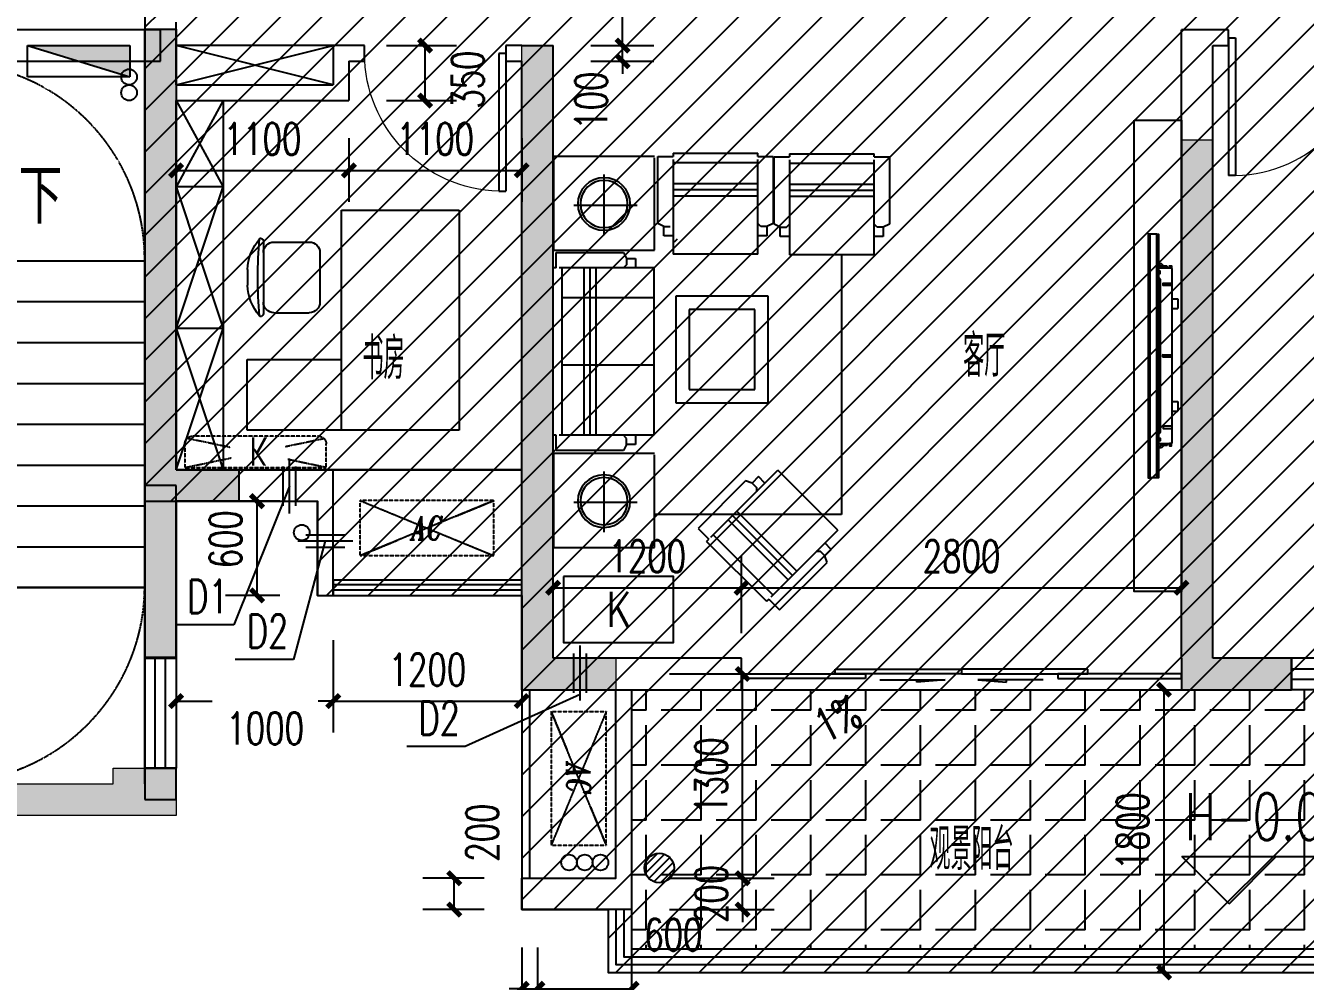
# Model space of a CAD drawing. Extents: x 184967 to 628822, y -100826 to 121332.
# Drawn here: x 281567 to 289714, y 8966 to 15050 of the extents above; entities that cross this region are included whole.
import ezdxf
from ezdxf.enums import TextEntityAlignment as Align

# ---------------------------------------------------------------- set-up
doc = ezdxf.new("R2010")
doc.units = 0
doc.header["$MEASUREMENT"] = 0
doc.linetypes.add('DASH', pattern=[0.35, 0.25, -0.1])
for name, color, linetype in [('1-涂料1', 251, 'Continuous'), ('4#6#-col-2F~31F$0$SURFACE', 6, 'Continuous'), ('by', 30, 'Continuous'), ('DIM_ELEV', 3, 'Continuous'), ('DIM_LEAD', 3, 'Continuous'), ('DIM_SYMB', 3, 'Continuous'), ('EQUIP_地漏', 7, 'Continuous'), ('EQUIP_消火栓', 7, 'Continuous'), ('fur', 252, 'Continuous'), ('KT', 8, 'DASH'), ('PS', 60, 'Continuous'), ('pub_dim1', 190, 'Continuous'), ('PUB_TEXT', 7, 'Continuous'), ('STAIR', 2, 'Continuous'), ('TEXT', 7, 'Continuous'), ('VPIPE-凝结', 150, 'TG_N'), ('VPIPE-消防中', 1, 'TG_XD'), ('VPIPE-消防高', 11, 'TG_XG'), ('VPIPE-直饮', 140, 'TG_Y'), ('VPIPE-雨水', 4, 'TG_Y'), ('WALL', 145, 'Continuous'), ('WINDOW', 141, 'Continuous'), ('栏杆', 4, 'Continuous'), ('看线', 67, 'Continuous'), ('面积匡算', 1, 'Continuous')]:
    doc.layers.add(name, color=color, linetype=linetype)
doc.layers.add('4#6#-col-2F~31F$0$COLU', color=7, linetype='Continuous', lineweight=0)
doc.layers.add('4#6#-col-2F~31F$0$COLU_HATCH', color=251, linetype='Continuous', lineweight=0)
doc.styles.add('_TCH_DIM', font='SIMPLEX', dxfattribs={"bigfont": 'GBCBIG'})
doc.styles.add('_TCH_DIM_T3', font='SIMPLEX', dxfattribs={"width": 0.705882, "bigfont": 'GBCBIG'})
doc.styles.add('ENGLISH', font='italict.shx')
doc.styles.add('HZ', font='rs.shx', dxfattribs={"width": 0.8, "bigfont": 'hztxt.shx'})
doc.styles.add('LHZ', font='RS5.SHX', dxfattribs={"width": 0.7, "height": 2000, "bigfont": 'HZTXT.shx'})
doc.styles.add('ROMANS', font='romans.shx', dxfattribs={"width": 0.8, "bigfont": 'hztxt.shx'})
doc.styles.get("Standard").update_dxf_attribs({"font": 'gbenor.shx', "bigfont": 'gbcbig.shx'})
doc.styles.add('TG_LINETYPE', font='GBXWXT', dxfattribs={"width": 0.7, "height": 3, "bigfont": 'GBCBIG'})
doc.styles.add('宋体', font='romans.shx', dxfattribs={"height": 2, "bigfont": 'gbcbig.shx'})
doc.linetypes.add('TG_N', pattern='A,3,-0.34,["N",TG_LINETYPE,S=0.1,R=0,X=-0.23,Y=-0.08],0', length=3.34)
doc.linetypes.add('TG_XD', pattern='A,3,-0.34,["XD",TG_LINETYPE,S=0.1,R=0,X=-0.3,Y=-0.08],0', length=3.34)
doc.linetypes.add('TG_XG', pattern='A,3,-0.5,["XG",TG_LINETYPE,S=0.1,R=0,X=-0.4,Y=-0.18],0', length=3.5)
doc.linetypes.add('TG_Y', pattern='A,3,-0.34,["Y",TG_LINETYPE,S=0.1,R=0,X=-0.23,Y=-0.08],0', length=3.34)
doc.dimstyles.new('_TCH_ARCH&&80', dxfattribs={"dimtxt": 204, "dimasz": 80, "dimexe": 200, "dimexo": 240, "dimgap": 98, "dimtad": 1, "dimdec": 0, "dimzin": 0, "dimdsep": 46, "dimtxsty": '_TCH_DIM_T3', "dimblk": 'ARCHTICK', "dimcen": 0.09, "dimclrt": 7, "dimazin": 2, "dimtfac": 1, "dimtdec": 0, "dimtix": 1, "dimtmove": 2, "dimatfit": 3, "dimfxl": 0, "dimtolj": 1, "dimtzin": 0, "dimarcsym": 0})

# ---------------------------------------------------------------- blocks, each defined once
blk = doc.blocks.new('YJ02')
at = {"layer": 'fur'}
h = blk.add_hatch(dxfattribs=at)
h.set_pattern_fill('ANSI31,_O', color=256, scale=25, angle=270)
h.set_pattern_definition([(315, (4797.172, 52439.616), (2.2097087, 2.2097087), [])])
h.paths.add_polyline_path([(-350, -65), (-350, -75), (-360, -75), (-360, -65)])
h = blk.add_hatch(dxfattribs=at)
h.set_pattern_fill('ANSI31,_O', color=256, scale=25, angle=270)
h.set_pattern_definition([(315, (5257.172, 52439.616), (2.2097087, 2.2097087), [])])
h.paths.add_polyline_path([(350, -65), (350, -75), (360, -75), (360, -65)])
h = blk.add_hatch(dxfattribs=at)
h.set_pattern_fill('ANSI31,_O', color=256, scale=25, angle=270)
h.set_pattern_definition([(315, (4827.172, 52439.616), (2.2097087, 2.2097087), [])])
h.paths.add_polyline_path([(-372, -147), (-372, -136), (-382, -136), (-382, -147)])
h = blk.add_hatch(dxfattribs=at)
h.set_pattern_fill('ANSI31,_O', color=256, scale=25, angle=270)
h.set_pattern_definition([(315, (5227.172, 52439.616), (2.2097087, 2.2097087), [])])
h.paths.add_polyline_path([(372, -147), (372, -136), (382, -136), (382, -147)])
for p, q in [((-390, -84.9), (-390, -65)), ((-380.6, -79.4), (-390, -65)), ((-380.6, -99.3), (-390, -84.9)), ((-380.6, -119.3), (-380.6, -79.4)), ((-372, -79.4), (-380.6, -79.4)), ((-380.6, -99.3), (-372, -99.3)), ((372, -79.4), (380.6, -79.4)), ((380.6, -99.3), (372, -99.3)), ((380.6, -79.4), (390, -65)), ((380.6, -119.3), (380.6, -79.4)), ((380.6, -99.3), (390, -84.9)), ((390, -84.9), (390, -65)), ((-372, -119.3), (-380.6, -119.3)), ((-234.3, -152), (-234.3, -189)), ((-194.3, -152), (-194.3, -189)), ((201.4, -152), (201.4, -189)), ((241.4, -152), (241.4, -189)), ((372, -119.3), (380.6, -119.3)), ((-194.3, -189), (-234.3, -189)), ((241.4, -189), (201.4, -189))]:
    blk.add_line(p, q, dxfattribs=at)
for points in [[(517, -12), (517, 0), (-517, 0), (-517, -12)], [(517, -53), (517, -65), (-517, -65), (-517, -53)], [(-298.4, -152), (-298.4, -94.7), (-308.4, -94.7), (-308.4, -152)], [(298.4, -152), (298.4, -94.7), (308.4, -94.7), (308.4, -152)]]:
    blk.add_lwpolyline(points, dxfattribs=at)
for points in [[(518, -12), (518, -53), (-518, -53), (-518, -12)], [(-350, -65), (-350, -75), (-360, -75), (-360, -65)], [(350, -65), (350, -75), (360, -75), (360, -65)], [(-372, -147), (-372, -136), (-382, -136), (-382, -147)], [(372, -147), (372, -136), (382, -136), (382, -147)]]:
    blk.add_lwpolyline(points, close=True, dxfattribs=at)
for points in [[(-372, -65), (-372, -147, 0.414214), (-367, -152), (367, -152, 0.414214), (372, -147), (372, -65)], [(330, -65), (330, -70, -0.414214), (325, -75), (-325, -75, -0.414214), (-330, -70), (-330, -65)], [(-5, -152), (-5, -94.7, -0.8844), (5, -94.7), (5, -152)]]:
    blk.add_lwpolyline(points, format="xyb", dxfattribs=at)
blk = doc.blocks.new('FGGBB')
at = {"layer": 'fur'}
for p, q in [((454963.5, 247568.6), (454333.2, 247568.6)), ((454333.2, 247545.9), (454333.2, 247568.6)), ((454963.5, 247568.6), (454963.5, 247545.9)), ((453352.9, 247541.8), (453352.9, 247041.3)), ((453466.7, 247541.8), (453352.9, 247541.8)), ((454097, 247564.6), (453466.7, 247564.6)), ((453466.7, 247541.8), (453466.7, 247564.6)), ((453466.7, 246813.8), (453466.7, 247519.1)), ((454097, 247496.3), (453466.7, 247496.3)), ((454097, 247564.6), (454097, 247541.8)), ((454210.8, 247541.8), (454097, 247541.8)), ((454097, 247519.1), (454097, 246813.8)), ((454210.8, 247041.3), (454210.8, 247541.8)), ((454219.4, 247545.9), (454219.4, 247045.4)), ((454333.2, 247545.9), (454219.4, 247545.9)), ((454333.2, 246817.9), (454333.2, 247523.1)), ((454963.5, 247500.4), (454333.2, 247500.4)), ((455077.3, 247545.9), (454963.5, 247545.9)), ((454963.5, 247523.1), (454963.5, 246817.9)), ((455077.3, 247045.4), (455077.3, 247545.9)), ((455101.4, 247545.5), (455855.1, 247545.5)), ((455101.4, 246847.2), (455101.4, 247535.3)), ((455855.1, 247545.5), (455855.1, 246847.2)), ((455478.2, 247412), (455478.2, 246960.1)), ((453466.7, 247337.1), (454097, 247337.1)), ((453466.7, 247291.6), (454097, 247291.6)), ((454333.2, 247341.1), (454963.5, 247341.1)), ((454333.2, 247295.6), (454963.5, 247295.6)), ((453466.7, 247246.1), (454097, 247246.1)), ((454333.2, 247250.1), (454963.5, 247250.1)), ((455231.8, 247180.9), (455702.9, 247180.9)), ((453352.9, 247041.3), (453398.4, 247018.6)), ((453398.4, 247018.6), (453443.9, 247018.6)), ((453398.4, 247018.6), (453398.4, 246950.3)), ((453443.9, 247018.6), (453466.7, 247041.3)), ((454119.8, 247018.6), (454097, 247041.3)), ((454165.3, 247018.6), (454119.8, 247018.6)), ((454165.3, 247018.6), (454210.8, 247041.3)), ((454165.3, 246950.3), (454165.3, 247018.6)), ((454219.4, 247045.4), (454264.9, 247022.6)), ((454264.9, 247022.6), (454310.4, 247022.6)), ((454264.9, 247022.6), (454264.9, 246954.4)), ((454310.4, 247022.6), (454333.2, 247045.4)), ((455031.8, 247022.6), (454986.3, 247022.6)), ((455031.8, 247022.6), (455077.3, 247045.4)), ((455031.8, 246954.4), (455031.8, 247022.6)), ((453398.4, 246950.3), (453466.7, 246950.3)), ((454097, 246950.3), (454165.3, 246950.3)), ((454264.9, 246954.4), (454333.2, 246954.4)), ((454953.2, 246908.9), (454930.5, 246931.6)), ((454963.5, 246954.4), (455031.8, 246954.4)), ((453466.7, 246813.8), (454097, 246813.8)), ((453710.7, 246813.8), (453710.7, 244880.2)), ((454333.2, 246817.9), (454963.5, 246817.9)), ((455855.1, 246847.2), (455101.4, 246847.2)), ((455333.7, 246830), (455310.9, 246784.5)), ((455834.2, 246830), (455333.7, 246830)), ((455834.2, 246716.3), (455834.2, 246830)), ((455106.2, 246716.3), (455106.2, 245469.3)), ((455106.2, 246716.3), (455811.4, 246716.3)), ((455310.9, 246784.5), (455242.7, 246784.5)), ((455242.7, 246784.5), (455242.7, 246716.3)), ((455310.9, 246784.5), (455310.9, 246739)), ((455310.9, 246739), (455333.7, 246716.3)), ((455538.4, 246716.3), (455538.4, 245469.3)), ((455583.9, 246716.3), (455583.9, 245469.3)), ((455629.4, 246716.3), (455629.4, 245469.3)), ((455788.7, 245469.3), (455788.7, 246716.3)), ((455834.2, 246716.3), (455856.9, 246716.3)), ((455856.9, 245469.3), (455856.9, 246716.3)), ((454256, 245711.4), (454256, 246505)), ((454256, 246505), (454944, 246505)), ((454944, 246505), (454944, 245711.4)), ((455106.2, 246493), (455788.7, 246493)), ((454356, 245811.4), (454356, 246405)), ((454356, 246405), (454844, 246405)), ((454844, 246405), (454844, 245811.4)), ((455106.2, 245992.5), (455788.7, 245992.5)), ((454844, 245811.4), (454356, 245811.4)), ((454944, 245711.4), (454256, 245711.4)), ((455106.2, 245469.3), (455811.4, 245469.3)), ((455242.7, 245469.3), (455242.7, 245401)), ((455242.7, 245401), (455310.9, 245401)), ((455310.9, 245446.5), (455333.7, 245469.3)), ((455310.9, 245401), (455310.9, 245446.5)), ((455310.9, 245401), (455333.7, 245355.5)), ((455834.2, 245355.5), (455834.2, 245469.3)), ((455834.2, 245469.3), (455856.9, 245469.3)), ((455101.4, 245333.1), (455855.1, 245333.1)), ((455101.4, 244634.7), (455101.4, 245322.8)), ((455333.7, 245355.5), (455834.2, 245355.5)), ((455855.1, 245333.1), (455855.1, 244634.7)), ((453737.2, 244764.1), (454182.9, 245209.8)), ((454681.6, 244711.1), (454182.9, 245209.8)), ((455478.2, 245199.6), (455478.2, 244747.7)), ((454279.4, 245113.3), (454327.7, 245161.5)), ((454327.7, 245161.5), (454376, 245113.3)), ((454376, 245113.3), (454343.8, 245081.1)), ((454376, 245113.3), (454424.2, 245129.3)), ((454424.2, 245129.3), (454778.1, 244775.4)), ((454343.8, 245081.1), (454343.8, 245048.9)), ((454042.8, 244458.4), (454488.6, 244904.1)), ((455231.8, 244968.5), (455702.9, 244968.5)), ((453710.7, 244880.2), (455101.4, 244880.2)), ((454075, 244426.2), (454520.7, 244872)), ((454107.2, 244394.1), (454552.9, 244839.8)), ((453737.2, 244764.1), (454235.9, 244265.4)), ((454665.5, 244727.2), (454219.8, 244281.5)), ((454778.1, 244775.4), (454697.7, 244695)), ((453785.5, 244619.3), (453833.7, 244667.5)), ((453833.7, 244571), (453785.5, 244619.3)), ((454713.8, 244678.9), (454268.1, 244233.2)), ((454713.8, 244678.9), (454697.7, 244695)), ((455855.1, 244634.7), (455101.4, 244634.7)), ((453817.6, 244522.8), (453833.7, 244571)), ((454171.5, 244168.8), (453817.6, 244522.8)), ((453833.7, 244571), (453865.9, 244603.2)), ((453865.9, 244603.2), (453898.1, 244603.2)), ((454252, 244249.3), (454171.5, 244168.8)), ((454252, 244249.3), (454268.1, 244233.2))]:
    blk.add_line(p, q, dxfattribs=at)
for centre, radius in [((455478.2, 247191.2), 195.7), ((455478.2, 247191.2), 175.7), ((455478.2, 244978.8), 195.7), ((455478.2, 244978.8), 175.7)]:
    blk.add_circle(centre, radius, dxfattribs=at)
blk = doc.blocks.new('RFSEHGB')
for p, q in [((1194910.9, 923011.1), (1194910.9, 921611.1)), ((1195660.9, 923011.1), (1194910.9, 923011.1)), ((1195660.9, 921611.1), (1195660.9, 923011.1)), ((1196090.6, 922808.6), (1195865.6, 922808.6)), ((1196158.1, 922813.6), (1196158.1, 922353.6)), ((1195798.1, 922741.1), (1195798.1, 922426.1)), ((1196258.1, 922633.1), (1196258.1, 922534)), ((1196090.6, 922358.6), (1195865.6, 922358.6)), ((1196260.9, 922061.1), (1195660.9, 922061.1)), ((1196260.9, 921611.1), (1196260.9, 922061.1)), ((1194910.9, 921611.1), (1195660.9, 921611.1)), ((1195660.9, 921611.1), (1196260.9, 921611.1))]:
    blk.add_line(p, q)
for centre, radius, start, end in [((1195865.6, 922741.1), 67.5, 90, 180), ((1196090.6, 922741.1), 67.5, 0, 90), ((1196178.1, 922813.6), 20, 112.66999, 180), ((1196174.3, 922822.8), 10, 40.72654, 112.66999), ((1193480.3, 922583.6), 2712.7, 354.8023, 5.1977), ((1195942.7, 922623.4), 315.6, 1.76514, 40.72654), ((1195942.7, 922543.7), 315.6, 319.27346, 358.23486), ((1195865.6, 922426.1), 67.5, 180, 270), ((1196090.6, 922426.1), 67.5, 270, 0), ((1196178.1, 922353.6), 20, 180, 247.33001), ((1196174.3, 922344.3), 10, 247.33001, 319.27346)]:
    blk.add_arc(centre, radius, start, end)
at = {"width": 0.8, "flags": 9}
for tag in ['YSIZE', 'XSIZE']:
    blk.add_attdef(tag, (1194910.9, 921614.4), '', height=0.5, rotation=270, dxfattribs=at)
blk = doc.blocks.new('awrtt')
at = {"layer": 'KT', "linetype": 'DASH'}
for p, q in [((195123.3, -20712.9), (194273.3, -20712.9)), ((194273.3, -20712.9), (194516.2, -20812.9)), ((195123.3, -20712.9), (194273.3, -21062.9)), ((194273.3, -21062.9), (194273.3, -20712.9)), ((194273.3, -20712.9), (195123.3, -21062.9)), ((194880.5, -20812.9), (195123.3, -20712.9)), ((195123.3, -21062.9), (195123.3, -20712.9)), ((195123.3, -21062.9), (195123.3, -20712.9)), ((194273.3, -21062.9), (194516.2, -20962.9)), ((194880.5, -20962.9), (195123.3, -21062.9)), ((194273.3, -21062.9), (195123.3, -21062.9))]:
    blk.add_line(p, q, dxfattribs=at)
at = {"layer": 'KT', "linetype": 'DASH', "style": 'ENGLISH', "width": 0.75}
blk.add_text('AC', height=150, dxfattribs=at).set_placement((194698.3, -20887.9), align=Align.MIDDLE_CENTER)
blk = doc.blocks.new('A$C66E365A4')
at = {"layer": '栏杆'}
for p, q in [((0, 0), (0, -350)), ((-40, -50), (-40, -300)), ((40, -50), (40, -300))]:
    blk.add_line(p, q, dxfattribs=at)
blk = doc.blocks.new('BGSKT')
at = {"layer": 'KT'}
for p, q in [((296983.3, 262161.9), (297281.1, 262099.6)), ((297883.3, 262161.9), (297639.7, 262110.9)), ((297273.5, 262034.3), (296997.9, 261976.6)), ((297624.1, 262027.8), (297868.6, 261976.6))]:
    blk.add_line(p, q, dxfattribs=at)
blk.add_lwpolyline([(296983.3, 262161.9), (297883.3, 262161.9), (297883.3, 262011.9, -0.414214), (297833.3, 261961.9), (297033.3, 261961.9, -0.414214), (296983.3, 262011.9)], format="xyb", close=True, dxfattribs=at)
at = {"layer": 'KT', "style": 'LHZ', "width": 0.7}
blk.add_text('K', height=180, dxfattribs=at).set_placement((297396.9, 261969.3))
blk = doc.blocks.new('$TwtSys$00000141')
for p, q in [((-94.2, 7.7), (-10.1, 91.8)), ((-94.2, 7.7), (-10.1, 91.8)), ((-87.2, -35.1), (35.1, 87.2)), ((-87.2, -35.1), (35.1, 87.2)), ((-66.5, -66.5), (66.5, 66.5)), ((-66.5, -66.5), (66.5, 66.5)), ((-32.4, -87.1), (87.6, 32.9)), ((-32.4, -87.1), (87.6, 32.9)), ((11.4, -92.3), (92.3, -11.4)), ((11.4, -92.3), (92.3, -11.4))]:
    blk.add_line(p, q)
blk.add_circle((0, 0), 94)
blk.add_circle((0, 0), 94)
blk = doc.blocks.new('GSKT')
at = {"layer": 'KT', "linetype": 'ByBlock'}
blk.add_lwpolyline([(296933, 262687), (296933, 263287), (297933, 263287), (297933, 262687), (296933, 262687)], dxfattribs=at)
at = {"layer": 'KT', "style": 'ROMANS', "text_generation_flag": 2, "width": 0.8}
blk.add_text('K', height=320, rotation=180, dxfattribs=at).set_placement((297323, 263145))
blk = doc.blocks.new('$DorLib2D$00000001')
for p, q in [((0.45, 0.975), (0.5, 0.975)), ((0.45, 0), (0.45, 0.975)), ((0.5, 0), (0.5, 0.975)), ((0.5, 0), (0.45, 0))]:
    blk.add_line(p, q)
at = {"lineweight": 13}
blk.add_arc((0.475, 0), 0.975, 91.46928, 180, dxfattribs=at)
blk = doc.blocks.new('$WINLIB2D$00000001')
at = {"color": 0}
for points in [[(-0.5, 0.5), (-0.5, -0.5)], [(-0.5, 0.5), (0.5, 0.5)], [(0.5, -0.5), (0.5, 0.5)], [(0.5, 0.1667), (-0.5, 0.1667)], [(0.5, -0.1667), (-0.5, -0.1667)], [(-0.5, -0.5), (0.5, -0.5)]]:
    blk.add_lwpolyline(points, dxfattribs=at)
blk = doc.blocks.new('$DorLib2D$00000138')
at = {"color": 0, "linetype": 'Continuous'}
for p, q in [((-0.2875, 0), (-0.2875, 0.1538)), ((-0.2875, 0.1538), (0, 0.1538)), ((0, 0.1538), (0, 0)), ((0.2875, 0.1538), (0, 0.1538)), ((0.2875, 0), (0.2875, 0.1538)), ((-0.5, -0.1399), (-0.5, 0)), ((-0.5, 0), (-0.2187, 0)), ((0, 0), (-0.2875, 0)), ((-0.2187, 0), (-0.2187, -0.1399)), ((0, 0), (0.2875, 0)), ((0.2187, 0), (0.2187, -0.1399)), ((0.5, 0), (0.2187, 0)), ((0.5, 0), (0.5, -0.1946)), ((0.5, -0.1399), (0.5, 0)), ((-0.2187, -0.1399), (-0.5, -0.1399)), ((0.2187, -0.1399), (0.5, -0.1399)), ((-0.1857, -0.186), (-0.037, -0.186)), ((-0.037, -0.186), (-0.1019, -0.2583)), ((-0.1019, -0.2583), (-0.1019, -0.186)), ((0.1857, -0.186), (0.037, -0.186)), ((0.037, -0.186), (0.1019, -0.2583)), ((0.1019, -0.2583), (0.1019, -0.186))]:
    blk.add_line(p, q, dxfattribs=at)
blk = doc.blocks.new('_ArchTick')
at = {"color": 0, "linetype": 'ByBlock', "const_width": 0.4}
blk.add_lwpolyline([(-0.5, -0.5), (0.5, 0.5)], dxfattribs=at)
blk = doc.blocks.new('*D552')
at = {"layer": 'Defpoints', "color": 0, "transparency": 16777216}
for p in [(1200, -11100), (1800, -11100), (1800, -11603.6)]:
    blk.add_point(p, dxfattribs=at)
at = {"layer": 'pub_dim1', "color": 0, "lineweight": -2, "transparency": 16777216}
for p, q in [((1200, -11340), (1200, -11803.6)), ((1800, -11340), (1800, -11803.6)), ((1200, -11603.6), (1800, -11603.6))]:
    blk.add_line(p, q, dxfattribs=at)
at = {"layer": 'pub_dim1', "color": 0, "lineweight": -2, "transparency": 16777216, "xscale": 80, "yscale": 80, "zscale": 80, "rotation": 180}
blk.add_blockref('_ArchTick', (1200, -11603.6), dxfattribs=at)
at = {"layer": 'pub_dim1', "color": 0, "lineweight": -2, "transparency": 16777216, "xscale": 80, "yscale": 80, "zscale": 80}
blk.add_blockref('_ArchTick', (1800, -11603.6), dxfattribs=at)
at = {"layer": 'pub_dim1', "color": 7, "transparency": 16777216, "insert": (2065.1, -11259.7), "char_height": 204, "attachment_point": 5, "style": '_TCH_DIM_T3'}
blk.add_mtext('\\A1;600', dxfattribs=at)
blk = doc.blocks.new('*D553')
at = {"layer": 'Defpoints', "color": 0, "transparency": 16777216}
for p in [(1100, -11100), (1200, -11100), (1200, -11603.6)]:
    blk.add_point(p, dxfattribs=at)
at = {"layer": 'pub_dim1', "color": 0, "lineweight": -2, "transparency": 16777216}
for p, q in [((1100, -11340), (1100, -11803.6)), ((1200, -11340), (1200, -11803.6)), ((1100, -11603.6), (1020, -11603.6)), ((1100, -11603.6), (1200, -11603.6)), ((1200, -11603.6), (1280, -11603.6))]:
    blk.add_line(p, q, dxfattribs=at)
at = {"layer": 'pub_dim1', "color": 0, "lineweight": -2, "transparency": 16777216, "xscale": 80, "yscale": 80, "zscale": 80}
blk.add_blockref('_ArchTick', (1100, -11603.6), dxfattribs=at)
at = {"layer": 'pub_dim1', "color": 0, "lineweight": -2, "transparency": 16777216, "xscale": 80, "yscale": 80, "zscale": 80, "rotation": 180}
blk.add_blockref('_ArchTick', (1200, -11603.6), dxfattribs=at)
at = {"layer": 'pub_dim1', "color": 7, "transparency": 16777216, "insert": (898.6, -11842.9), "char_height": 204, "attachment_point": 5, "style": '_TCH_DIM_T3'}
blk.add_mtext('\\A1;100', dxfattribs=at)
blk = doc.blocks.new('*D554')
at = {"layer": 'Defpoints', "color": 0, "transparency": 16777216}
for p in [(1800, -10900), (2506.2, -10900), (1800, -11100)]:
    blk.add_point(p, dxfattribs=at)
at = {"layer": 'pub_dim1', "color": 0, "lineweight": -2, "transparency": 16777216}
for p, q in [((2506.2, -10900), (2506.2, -10820)), ((2040, -10900), (2706.2, -10900)), ((2506.2, -11100), (2506.2, -10900)), ((2040, -11100), (2706.2, -11100)), ((2506.2, -11100), (2506.2, -11180))]:
    blk.add_line(p, q, dxfattribs=at)
at = {"layer": 'pub_dim1', "color": 0, "lineweight": -2, "transparency": 16777216, "xscale": 80, "yscale": 80, "zscale": 80}
for p, rotation in [((2506.2, -10900), 270), ((2506.2, -11100), 90)]:
    blk.add_blockref('_ArchTick', p, dxfattribs=dict(at, rotation=rotation))
at = {"layer": 'pub_dim1', "color": 7, "transparency": 16777216, "insert": (2306.2, -11000), "char_height": 204, "attachment_point": 5, "rotation": 90, "style": '_TCH_DIM_T3'}
blk.add_mtext('\\A1;200', dxfattribs=at)
blk = doc.blocks.new('*D555')
at = {"layer": 'Defpoints', "color": 0, "transparency": 16777216}
for p in [(1800, -9600), (2506.2, -9600), (1800, -10900)]:
    blk.add_point(p, dxfattribs=at)
at = {"layer": 'pub_dim1', "color": 0, "lineweight": -2, "transparency": 16777216}
for p, q in [((2040, -9600), (2706.2, -9600)), ((2506.2, -10900), (2506.2, -9600)), ((2040, -10900), (2706.2, -10900))]:
    blk.add_line(p, q, dxfattribs=at)
at = {"layer": 'pub_dim1', "color": 0, "lineweight": -2, "transparency": 16777216, "xscale": 80, "yscale": 80, "zscale": 80}
for p, rotation in [((2506.2, -9600), 90), ((2506.2, -10900), 270)]:
    blk.add_blockref('_ArchTick', p, dxfattribs=dict(at, rotation=rotation))
at = {"layer": 'pub_dim1', "color": 7, "transparency": 16777216, "insert": (2306.2, -10250), "char_height": 204, "attachment_point": 5, "rotation": 90, "style": '_TCH_DIM_T3'}
blk.add_mtext('\\A1;1300', dxfattribs=at)
blk = doc.blocks.new('*D572')
at = {"layer": 'Defpoints', "color": 0, "transparency": 16777216}
for p in [(1300, -5600), (1742.2, -5600), (1300, -5700)]:
    blk.add_point(p, dxfattribs=at)
at = {"layer": 'pub_dim1', "color": 0, "lineweight": -2, "transparency": 16777216}
for p, q in [((1742.2, -5600), (1742.2, -5520)), ((1540, -5600), (1942.2, -5600)), ((1742.2, -5700), (1742.2, -5600)), ((1540, -5700), (1942.2, -5700)), ((1742.2, -5700), (1742.2, -5780))]:
    blk.add_line(p, q, dxfattribs=at)
at = {"layer": 'pub_dim1', "color": 0, "lineweight": -2, "transparency": 16777216, "xscale": 80, "yscale": 80, "zscale": 80}
for p, rotation in [((1742.2, -5600), 270), ((1742.2, -5700), 90)]:
    blk.add_blockref('_ArchTick', p, dxfattribs=dict(at, rotation=rotation))
at = {"layer": 'pub_dim1', "color": 7, "transparency": 16777216, "insert": (1542.2, -5951.4), "char_height": 204, "attachment_point": 5, "rotation": 90, "style": '_TCH_DIM_T3'}
blk.add_mtext('\\A1;100', dxfattribs=at)
blk = doc.blocks.new('*D573')
at = {"layer": 'Defpoints', "color": 0, "transparency": 16777216}
for p in [(1300, -4300), (1742.2, -4300), (1300, -5600)]:
    blk.add_point(p, dxfattribs=at)
at = {"layer": 'pub_dim1', "color": 0, "lineweight": -2, "transparency": 16777216}
for p, q in [((1540, -4300), (1942.2, -4300)), ((1742.2, -5600), (1742.2, -4300)), ((1540, -5600), (1942.2, -5600))]:
    blk.add_line(p, q, dxfattribs=at)
at = {"layer": 'pub_dim1', "color": 0, "lineweight": -2, "transparency": 16777216, "xscale": 80, "yscale": 80, "zscale": 80}
for p, rotation in [((1742.2, -4300), 90), ((1742.2, -5600), 270)]:
    blk.add_blockref('_ArchTick', p, dxfattribs=dict(at, rotation=rotation))
at = {"layer": 'pub_dim1', "color": 7, "transparency": 16777216, "insert": (1542.2, -4950), "char_height": 204, "attachment_point": 5, "rotation": 90, "style": '_TCH_DIM_T3'}
blk.add_mtext('\\A1;1300', dxfattribs=at)
blk = doc.blocks.new('*D589')
at = {"layer": 'Defpoints', "color": 0, "transparency": 16777216}
for p in [(2500, -9050.9), (1300, -9580.7), (2500, -9580.7)]:
    blk.add_point(p, dxfattribs=at)
at = {"layer": 'pub_dim1', "color": 0, "lineweight": -2, "transparency": 16777216}
for p, q in [((1300, -9340.7), (1300, -8850.9)), ((2500, -9340.7), (2500, -8850.9)), ((1300, -9050.9), (2500, -9050.9))]:
    blk.add_line(p, q, dxfattribs=at)
at = {"layer": 'pub_dim1', "color": 0, "lineweight": -2, "transparency": 16777216, "xscale": 80, "yscale": 80, "zscale": 80, "rotation": 180}
blk.add_blockref('_ArchTick', (1300, -9050.9), dxfattribs=at)
at = {"layer": 'pub_dim1', "color": 0, "lineweight": -2, "transparency": 16777216, "xscale": 80, "yscale": 80, "zscale": 80}
blk.add_blockref('_ArchTick', (2500, -9050.9), dxfattribs=at)
at = {"layer": 'pub_dim1', "color": 7, "transparency": 16777216, "insert": (1900, -8850.9), "char_height": 204, "attachment_point": 5, "style": '_TCH_DIM_T3'}
blk.add_mtext('\\A1;1200', dxfattribs=at)
blk = doc.blocks.new('*D590')
at = {"layer": 'Defpoints', "color": 0, "transparency": 16777216}
for p in [(5300, -9050.9), (2500, -9580.7), (5300, -9580.7)]:
    blk.add_point(p, dxfattribs=at)
at = {"layer": 'pub_dim1', "color": 0, "lineweight": -2, "transparency": 16777216}
for p, q in [((2500, -9340.7), (2500, -8850.9)), ((5300, -9340.7), (5300, -8850.9)), ((2500, -9050.9), (5300, -9050.9))]:
    blk.add_line(p, q, dxfattribs=at)
at = {"layer": 'pub_dim1', "color": 0, "lineweight": -2, "transparency": 16777216, "xscale": 80, "yscale": 80, "zscale": 80, "rotation": 180}
blk.add_blockref('_ArchTick', (2500, -9050.9), dxfattribs=at)
at = {"layer": 'pub_dim1', "color": 0, "lineweight": -2, "transparency": 16777216, "xscale": 80, "yscale": 80, "zscale": 80}
blk.add_blockref('_ArchTick', (5300, -9050.9), dxfattribs=at)
at = {"layer": 'pub_dim1', "color": 7, "transparency": 16777216, "insert": (3900, -8850.9), "char_height": 204, "attachment_point": 5, "style": '_TCH_DIM_T3'}
blk.add_mtext('\\A1;2800', dxfattribs=at)
blk = doc.blocks.new('*D591')
at = {"layer": 'Defpoints', "color": 0, "transparency": 16777216}
for p in [(-585.1, -8500), (-200, -8500), (-200, -9100)]:
    blk.add_point(p, dxfattribs=at)
at = {"layer": 'pub_dim1', "color": 0, "lineweight": -2, "transparency": 16777216}
for p, q in [((-440, -8500), (-785.1, -8500)), ((-585.1, -9100), (-585.1, -8500)), ((-440, -9100), (-785.1, -9100))]:
    blk.add_line(p, q, dxfattribs=at)
at = {"layer": 'pub_dim1', "color": 0, "lineweight": -2, "transparency": 16777216, "xscale": 80, "yscale": 80, "zscale": 80}
for p, rotation in [((-585.1, -8500), 90), ((-585.1, -9100), 270)]:
    blk.add_blockref('_ArchTick', p, dxfattribs=dict(at, rotation=rotation))
at = {"layer": 'pub_dim1', "color": 7, "transparency": 16777216, "insert": (-785.1, -8743.1), "char_height": 204, "attachment_point": 5, "rotation": 90, "style": '_TCH_DIM_T3'}
blk.add_mtext('\\A1;600', dxfattribs=at)
blk = doc.blocks.new('*D592')
at = {"layer": 'Defpoints', "color": 0, "transparency": 16777216}
for p in [(4727.9, -9700), (5189.3, -9700), (4727.9, -11500)]:
    blk.add_point(p, dxfattribs=at)
at = {"layer": 'pub_dim1', "color": 0, "lineweight": -2, "transparency": 16777216}
for p, q in [((4967.9, -9700), (5389.3, -9700)), ((5189.3, -11500), (5189.3, -9700)), ((4967.9, -11500), (5389.3, -11500))]:
    blk.add_line(p, q, dxfattribs=at)
at = {"layer": 'pub_dim1', "color": 0, "lineweight": -2, "transparency": 16777216, "xscale": 80, "yscale": 80, "zscale": 80}
for p, rotation in [((5189.3, -9700), 90), ((5189.3, -11500), 270)]:
    blk.add_blockref('_ArchTick', p, dxfattribs=dict(at, rotation=rotation))
at = {"layer": 'pub_dim1', "color": 7, "transparency": 16777216, "insert": (4989.3, -10600), "char_height": 204, "attachment_point": 5, "rotation": 90, "style": '_TCH_DIM_T3'}
blk.add_mtext('\\A1;1800', dxfattribs=at)
blk = doc.blocks.new('*D598')
at = {"layer": 'Defpoints', "color": 0, "transparency": 16777216}
for p in [(-1100, -9145.8), (-100, -9145.8), (-100, -9772.4)]:
    blk.add_point(p, dxfattribs=at)
at = {"layer": 'pub_dim1', "color": 0, "lineweight": -2, "transparency": 16777216}
for p, q in [((-1100, -9385.8), (-1100, -9972.4)), ((-100, -9385.8), (-100, -9972.4)), ((-1100, -9772.4), (-871.2, -9772.4)), ((-100, -9772.4), (-195.2, -9772.4))]:
    blk.add_line(p, q, dxfattribs=at)
at = {"layer": 'pub_dim1', "color": 0, "lineweight": -2, "transparency": 16777216, "xscale": 80, "yscale": 80, "zscale": 80, "rotation": 180}
blk.add_blockref('_ArchTick', (-1100, -9772.4), dxfattribs=at)
at = {"layer": 'pub_dim1', "color": 0, "lineweight": -2, "transparency": 16777216, "xscale": 80, "yscale": 80, "zscale": 80}
blk.add_blockref('_ArchTick', (-100, -9772.4), dxfattribs=at)
at = {"layer": 'pub_dim1', "color": 7, "transparency": 16777216, "insert": (-533.2, -9946.5), "char_height": 204, "attachment_point": 5, "style": '_TCH_DIM_T3'}
blk.add_mtext('\\A1;1000', dxfattribs=at)
blk = doc.blocks.new('*D599')
at = {"layer": 'Defpoints', "color": 0, "transparency": 16777216}
for p in [(-100, -9145.8), (1100, -9145.8), (1100, -9772.4)]:
    blk.add_point(p, dxfattribs=at)
at = {"layer": 'pub_dim1', "color": 0, "lineweight": -2, "transparency": 16777216}
for p, q in [((-100, -9385.8), (-100, -9972.4)), ((1100, -9385.8), (1100, -9972.4)), ((-100, -9772.4), (1100, -9772.4))]:
    blk.add_line(p, q, dxfattribs=at)
at = {"layer": 'pub_dim1', "color": 0, "lineweight": -2, "transparency": 16777216, "xscale": 80, "yscale": 80, "zscale": 80, "rotation": 180}
blk.add_blockref('_ArchTick', (-100, -9772.4), dxfattribs=at)
at = {"layer": 'pub_dim1', "color": 0, "lineweight": -2, "transparency": 16777216, "xscale": 80, "yscale": 80, "zscale": 80}
blk.add_blockref('_ArchTick', (1100, -9772.4), dxfattribs=at)
at = {"layer": 'pub_dim1', "color": 7, "transparency": 16777216, "insert": (500, -9572.4), "char_height": 204, "attachment_point": 5, "style": '_TCH_DIM_T3'}
blk.add_mtext('\\A1;1200', dxfattribs=at)
blk = doc.blocks.new('*D601')
at = {"layer": 'Defpoints', "color": 0, "transparency": 16777216}
for p in [(670.5, -10900), (1100, -10900), (1100, -11100)]:
    blk.add_point(p, dxfattribs=at)
at = {"layer": 'pub_dim1', "color": 0, "lineweight": -2, "transparency": 16777216}
for p, q in [((860, -10900), (470.5, -10900)), ((670.5, -11100), (670.5, -10900)), ((860, -11100), (470.5, -11100))]:
    blk.add_line(p, q, dxfattribs=at)
at = {"layer": 'pub_dim1', "color": 0, "lineweight": -2, "transparency": 16777216, "xscale": 80, "yscale": 80, "zscale": 80}
for p, rotation in [((670.5, -10900), 90), ((670.5, -11100), 270)]:
    blk.add_blockref('_ArchTick', p, dxfattribs=dict(at, rotation=rotation))
at = {"layer": 'pub_dim1', "color": 7, "transparency": 16777216, "insert": (848.9, -10610.4), "char_height": 204, "attachment_point": 5, "rotation": 90, "style": '_TCH_DIM_T3'}
blk.add_mtext('\\A1;200', dxfattribs=at)
blk = doc.blocks.new('*D602')
at = {"layer": 'Defpoints', "color": 0, "transparency": 16777216}
for p in [(0, -5950), (1100, -5950), (1100, -6394.5)]:
    blk.add_point(p, dxfattribs=at)
at = {"layer": 'pub_dim1', "color": 0, "lineweight": -2, "transparency": 16777216}
for p, q in [((0, -6190), (0, -6594.5)), ((1100, -6190), (1100, -6594.5)), ((0, -6394.5), (1100, -6394.5))]:
    blk.add_line(p, q, dxfattribs=at)
at = {"layer": 'pub_dim1', "color": 0, "lineweight": -2, "transparency": 16777216, "xscale": 80, "yscale": 80, "zscale": 80, "rotation": 180}
blk.add_blockref('_ArchTick', (0, -6394.5), dxfattribs=at)
at = {"layer": 'pub_dim1', "color": 0, "lineweight": -2, "transparency": 16777216, "xscale": 80, "yscale": 80, "zscale": 80}
blk.add_blockref('_ArchTick', (1100, -6394.5), dxfattribs=at)
at = {"layer": 'pub_dim1', "color": 7, "transparency": 16777216, "insert": (550, -6194.5), "char_height": 204, "attachment_point": 5, "style": '_TCH_DIM_T3'}
blk.add_mtext('\\A1;1100', dxfattribs=at)
blk = doc.blocks.new('*D603')
at = {"layer": 'Defpoints', "color": 0, "transparency": 16777216}
for p in [(-1100, -5950), (0, -5950), (0, -6394.5)]:
    blk.add_point(p, dxfattribs=at)
at = {"layer": 'pub_dim1', "color": 0, "lineweight": -2, "transparency": 16777216}
for p, q in [((-1100, -6190), (-1100, -6594.5)), ((0, -6190), (0, -6594.5)), ((-1100, -6394.5), (0, -6394.5))]:
    blk.add_line(p, q, dxfattribs=at)
at = {"layer": 'pub_dim1', "color": 0, "lineweight": -2, "transparency": 16777216, "xscale": 80, "yscale": 80, "zscale": 80, "rotation": 180}
blk.add_blockref('_ArchTick', (-1100, -6394.5), dxfattribs=at)
at = {"layer": 'pub_dim1', "color": 0, "lineweight": -2, "transparency": 16777216, "xscale": 80, "yscale": 80, "zscale": 80}
blk.add_blockref('_ArchTick', (0, -6394.5), dxfattribs=at)
at = {"layer": 'pub_dim1', "color": 7, "transparency": 16777216, "insert": (-550, -6194.5), "char_height": 204, "attachment_point": 5, "style": '_TCH_DIM_T3'}
blk.add_mtext('\\A1;1100', dxfattribs=at)
blk = doc.blocks.new('*D604')
at = {"layer": 'Defpoints', "color": 0, "transparency": 16777216}
for p in [(0, -5600), (484.6, -5600), (0, -5950)]:
    blk.add_point(p, dxfattribs=at)
at = {"layer": 'pub_dim1', "color": 0, "lineweight": -2, "transparency": 16777216}
for p, q in [((240, -5600), (684.6, -5600)), ((484.6, -5950), (484.6, -5600)), ((240, -5950), (684.6, -5950))]:
    blk.add_line(p, q, dxfattribs=at)
at = {"layer": 'pub_dim1', "color": 0, "lineweight": -2, "transparency": 16777216, "xscale": 80, "yscale": 80, "zscale": 80}
for p, rotation in [((484.6, -5600), 90), ((484.6, -5950), 270)]:
    blk.add_blockref('_ArchTick', p, dxfattribs=dict(at, rotation=rotation))
at = {"layer": 'pub_dim1', "color": 7, "transparency": 16777216, "insert": (757, -5817), "char_height": 204, "attachment_point": 5, "rotation": 90, "style": '_TCH_DIM_T3'}
blk.add_mtext('\\A1;350', dxfattribs=at)
blk = doc.blocks.new('核心筒')
at = {"layer": 'DIM_SYMB'}
blk.add_lwpolyline([(4900, -2840, 0, 0, 0), (4900, -5675, 0, 0, 0), (3600, -5675, 0, 0, 0), (3600, -4570, 80, 0, 0), (3600, -4270, 0, 0, 0)], format="xyseb", dxfattribs=at)
at = {"layer": 'STAIR'}
for p, q in [((4360, -2970), (5500, -2970)), ((4360, -3230), (5500, -3230)), ((4360, -3490), (5500, -3490)), ((4360, -3750), (5500, -3750)), ((4360, -4010), (5500, -4010)), ((4360, -4270), (5500, -4270)), ((4360, -4530), (5500, -4530)), ((4360, -4790), (5500, -4790)), ((4360, -5050), (5500, -5050)), ((5500, -5050), (4360, -5050)), ((5500, -6300), (5500, -5050))]:
    blk.add_line(p, q, dxfattribs=at)
at = {"layer": 'STAIR', "linetype": 'DASH'}
for centre, start, end in [((4250, -2960), 0, 180), ((4250, -5040), 180, 360)]:
    blk.add_arc(centre, 1250, start, end, dxfattribs=at)
at = {"layer": 'WALL'}
for p, q in [((5600, -1500), (3650, -1500)), ((5600, -1700), (5600, -1500)), ((3650, -1700), (5600, -1700)), ((5500, -4400), (5500, -5500)), ((5700, -4400), (5500, -4400)), ((5700, -5500), (5700, -4400)), ((5500, -5500), (5700, -5500)), ((5700, -6200), (5500, -6200)), ((5500, -6200), (5500, -6400)), ((5700, -6400), (5700, -6200)), ((5500, -6400), (5700, -6400))]:
    blk.add_line(p, q, dxfattribs=at)
at = {"layer": 'WINDOW', "xscale": -700, "yscale": -200, "zscale": -700, "rotation": 90}
blk.add_blockref('$WINLIB2D$00000001', (5600, -5850), dxfattribs=at)
at = {"layer": 'PUB_TEXT', "style": 'HZ', "width": 0.8}
blk.add_text('下', height=350, dxfattribs=at).set_placement((4696, -2735))
blk = doc.blocks.new('4.6.31')
at = {"layer": '4#6#-col-2F~31F$0$COLU_HATCH'}
for points in [[(16200, 11300), (16600, 11300), (16600, 11100), (16200, 11100), (16200, 10104.2), (16000, 10104.2), (16000, 10404.2), (16000, 10404.2), (16000, 10604.2), (16000, 10604.2), (16000, 13904.2), (16000, 13904.2), (16000, 14104.2), (16200, 14104.2), (16200, 13904.2)], [(19000, 10100), (19000, 9900), (18400, 9900), (18400, 14000), (18600, 14000), (18600, 10100)], [(23300, 10100), (23300, 9900), (22600, 9900), (22600, 13400), (22800, 13400), (22800, 10100)], [(16200, 9100), (13300, 9100), (13300, 10100), (11000, 10100), (11000, 10850), (11200, 10850), (11200, 10300), (13300, 10300), (13300, 12500), (11200, 12500), (11200, 11950), (11000, 11950), (11000, 12700), (13500, 12700), (13500, 9300), (15800, 9300), (15800, 9400), (16200, 9400)]]:
    blk.add_hatch(color=252, dxfattribs=at).paths.add_polyline_path(points)
at = {"layer": '4#6#-col-2F~31F$0$COLU', "color": 6}
for points in [[(19000, 10100), (19000, 9900), (18400, 9900), (18400, 14000), (18600, 14000), (18600, 10100)], [(23300, 10100), (23300, 9900), (22600, 9900), (22600, 13400), (22800, 13400), (22800, 10100)], [(16200, 9100), (13300, 9100), (13300, 10100), (11000, 10100), (11000, 10850), (11200, 10850), (11200, 10300), (13300, 10300), (13300, 12500), (11200, 12500), (11200, 11950), (11000, 11950), (11000, 12700), (13500, 12700), (13500, 9300), (15800, 9300), (15800, 9400), (16200, 9400)]]:
    blk.add_lwpolyline(points, close=True, dxfattribs=at)
at = {"layer": '4#6#-col-2F~31F$0$SURFACE'}
blk.add_lwpolyline([(16200, 11300), (16600, 11300), (16600, 11100), (16200, 11100), (16200, 10104.2), (16000, 10104.2), (16000, 10404.2), (16000, 10404.2), (16000, 10604.2), (16000, 10604.2), (16000, 13904.2), (16000, 13904.2), (16000, 14104.2), (16200, 14104.2), (16200, 14104.2), (16200, 13904.2), (16200, 13904.2), (16200, 11300)], dxfattribs=at)
blk = doc.blocks.new('$TwtSys$00000434')
for p, q in [((-0.5, 0.5), (-0.5, -0.5)), ((-0.5, -0.5), (0.5, 0.5)), ((0.5, 0.5), (-0.5, 0.5)), ((0.5, -0.5), (0.5, 0.5)), ((-0.5, -0.5), (0.5, -0.5))]:
    blk.add_line(p, q)
blk.add_solid([(0.5, -0.5), (0.5, 0.5), (-0.5, -0.5)])
blk = doc.blocks.new('46s')
at = {"layer": 'VPIPE-凝结', "linetype": 'Continuous'}
for centre in [(26050, -6199.9), (27851.3, -8299.9)]:
    blk.add_circle(centre, 50, dxfattribs=at)
at = {"layer": 'VPIPE-消防中', "linetype": 'Continuous'}
blk.add_circle((24950.7, -3399.9), 50, dxfattribs=at)
at = {"layer": 'VPIPE-消防高', "linetype": 'Continuous'}
blk.add_circle((24950.7, -3299.9), 50, dxfattribs=at)
at = {"layer": 'VPIPE-直饮', "linetype": 'Continuous'}
blk.add_circle((27751.3, -8299.9), 50, dxfattribs=at)
at = {"layer": 'VPIPE-雨水', "linetype": 'Continuous'}
blk.add_circle((27951.3, -8299.9), 50, dxfattribs=at)
at = {"layer": 'EQUIP_消火栓', "xscale": -650, "yscale": 200, "zscale": 650, "rotation": 180}
blk.add_blockref('$TwtSys$00000434', (24629.4, -3199.9), dxfattribs=at)
blk = doc.blocks.new('C')
at = {"layer": '1-涂料1'}
h = blk.add_hatch(dxfattribs=at)
h.set_pattern_fill('ANGLE', color=256, scale=100, style=0)
h.set_pattern_definition([(180, (617305.83, 42473), (0, 349.25), [254, -95.25]), (90, (617305.83, 42473), (349.25, 2e-14), [254, -95.25])])
h.paths.add_polyline_path([(1800, -11350), (1800, -10198), (1800, -9700), (3507, -9700), (8300, -9700), (8300, -11350)])
at = {"layer": 'by'}
for points in [[(1100, -9700), (1100, -10900)], [(1150, -9700), (1150, -10900)]]:
    blk.add_lwpolyline(points, dxfattribs=at)
at = {"layer": 'DIM_ELEV'}
for p, q in [((5603.3, -11062), (5303.3, -10762)), ((5303.3, -10762), (7180.1, -10762)), ((5603.3, -11062), (5903.3, -10762))]:
    blk.add_line(p, q, dxfattribs=at)
at = {"layer": 'DIM_LEAD'}
for p, q in [((-377.9, -8404.1), (-732.1, -9287.2)), ((-377.9, -8404.1), (-732.1, -9287.2)), ((-150.3, -8753.3), (-352.2, -9508.5)), ((-150.3, -8753.3), (-352.2, -9508.5)), ((-732.1, -9287.2), (-1104.6, -9287.2)), ((-352.2, -9508.5), (-724.8, -9508.5)), ((1471.5, -9731.5), (740.9, -10062.5)), ((1471.5, -9731.5), (740.9, -10062.5)), ((740.9, -10062.5), (368.3, -10062.5))]:
    blk.add_line(p, q, dxfattribs=at)
at = {"layer": 'fur'}
for p, q in [((-100, -5600), (-1100, -5600)), ((-1100, -5850), (-100, -5600)), ((-100, -5850), (-1100, -5600))]:
    blk.add_line(p, q, dxfattribs=at)
for points in [[(-1100, -8300), (-1100, -5950), (-800, -5950), (-800, -8300)], [(5000, -6075), (5300, -6075), (5300, -9075), (5000, -9075)]]:
    blk.add_lwpolyline(points, close=True, dxfattribs=at)
for points in [[(-1100, -5950), (-800, -6500)], [(-800, -5950), (-1100, -6500)], [(-800, -6500), (-1100, -6500)], [(-1100, -6500), (-800, -7400)], [(-1100, -7400), (-800, -6500)], [(-800, -7400), (-1100, -7400)], [(-1100, -7400), (-800, -8300)], [(-1100, -8300), (-800, -7400)]]:
    blk.add_lwpolyline(points, dxfattribs=at)
at = {"layer": 'PS'}
blk.add_lwpolyline([(3283.8, -9965.2, 0, 0, 0), (2997.8, -10111.7, 80, 0, 0), (2730.8, -10248.5, 0, 0, 0)], format="xyseb", dxfattribs=at)
at = {"layer": 'WALL'}
for p, q in [((-1300, -5450), (-1300, -5950)), ((-1100, -5850), (-1100, -5450)), ((5600, -5500), (5300, -5500)), ((5300, -9500), (5300, -5500)), ((5600, -5600), (5600, -5500)), ((-100, -5600), (-100, -5700)), ((0, -5600), (-100, -5600)), ((0, -5600), (0, -5600)), ((100, -5600), (0, -5600)), ((100, -5700), (100, -5600)), ((1100, -5600), (1000, -5600)), ((1000, -5600), (1000, -5700)), ((1100, -5600), (1100, -5600)), ((1100, -5600), (1300, -5600)), ((1300, -5700), (1300, -5600)), ((5500, -5600), (5600, -5600)), ((5500, -9500), (5500, -5600)), ((-100, -5700), (-100, -5850)), ((0, -5700), (100, -5700)), ((0, -5700), (0, -5950)), ((1000, -5700), (1100, -5700)), ((1100, -9000), (1100, -5700)), ((1300, -9000), (1300, -5700)), ((-1100, -5850), (-100, -5850)), ((-1300, -8500), (-1300, -5950)), ((-1100, -5950), (0, -5950)), ((-1100, -8300), (-1100, -5950)), ((-100, -8300), (-1100, -8300)), ((-1100, -8300), (-100, -8300)), ((-100, -9000), (-100, -8300)), ((-1300, -8500), (-200, -8500)), ((-1100, -8500), (-200, -8500)), ((-200, -9100), (-200, -8500)), ((-100, -9100), (-100, -9000)), ((1100, -9100), (1100, -9000)), ((1300, -9500), (1300, -9000)), ((-200, -9100), (-100, -9100)), ((1100, -9700), (1100, -9100)), ((2500, -9500), (1300, -9500)), ((2500, -9700), (2500, -9500)), ((5300, -9500), (5300, -9700)), ((6000, -9500), (5500, -9500)), ((6000, -9700), (6000, -9500)), ((1100, -9700), (2500, -9700)), ((5300, -9700), (5400, -9700)), ((5400, -9700), (6000, -9700))]:
    blk.add_line(p, q, dxfattribs=at)
blk.add_lwpolyline([(1800, -10900), (1800, -11100), (1100, -11100), (1100, -10900), (1700, -10900), (1700, -9700), (1800, -9700)], close=True, dxfattribs=at)
at = {"layer": 'WINDOW'}
for p, q in [((1100, -8300), (-100, -8300)), ((-100, -8300), (1100, -8300)), ((2500, -9700), (5300, -9700))]:
    blk.add_line(p, q, dxfattribs=at)
at = {"layer": '栏杆'}
for points in [[(1700, -11100), (1700, -11450), (8450, -11450), (8450, -11100)], [(1750, -11100), (1750, -11400), (8400, -11400), (8400, -11100)]]:
    blk.add_lwpolyline(points, dxfattribs=at)
at = {"layer": '看线'}
for points in [[(1650, -11100), (1650, -11500), (8500, -11500), (8500, -11100)], [(1800, -11100), (1800, -11350), (8350, -11350), (8350, -11100)]]:
    blk.add_lwpolyline(points, dxfattribs=at)
at = {"extrusion": (0, 0, -1), "xscale": -1, "zscale": -1}
blk.add_blockref('awrtt', (194201.1, 12216.4), dxfattribs=at)
at = {"extrusion": (0, 0, -1), "xscale": -1, "zscale": -1, "rotation": 90}
blk.add_blockref('awrtt', (-22350.9, 184434.5), dxfattribs=at)
at = {"layer": 'EQUIP_地漏', "rotation": 180}
blk.add_blockref('$TwtSys$00000141', (1976, -10834.8), dxfattribs=at)
at = {"layer": 'fur', "extrusion": (0, 0, -1), "xscale": 0.8549999999813735, "yscale": 0.8549999999813735, "zscale": -0.8549999999813735}
blk.add_blockref('FGGBB', (-391057.7, -217956.9), dxfattribs=at)
at = {"layer": 'fur', "extrusion": (0, 0, -1), "zscale": -1}
blk.add_blockref('RFSEHGB', (-1195613.5, -929659.1), dxfattribs=at)
at = {"layer": 'fur', "xscale": 1.5, "rotation": 90}
blk.add_blockref('YJ02', (5088.9, -7575), dxfattribs=at)
at = {"layer": 'KT', "xscale": -1, "rotation": 180}
blk.add_blockref('BGSKT', (-298027.8, 253875.9), dxfattribs=at)
at = {"layer": 'KT', "color": 2, "extrusion": (0, 0, -1), "zscale": -1}
for p, rotation in [((377.9, -8579.1), 180), ((325.3, -8753.3), 270)]:
    blk.add_blockref('A$C66E365A4', p, dxfattribs=dict(at, rotation=rotation))
at = {"layer": 'KT', "linetype": 'ByBlock', "xscale": -0.7000000000284076, "yscale": 0.7000000000284076, "zscale": 0.7000000000284076, "rotation": 180}
blk.add_blockref('GSKT', (-206487.8, 174900.9), dxfattribs=at)
at = {"layer": 'KT', "color": 2, "extrusion": (0, 0, -1), "xscale": -1, "zscale": -1, "rotation": 180}
blk.add_blockref('A$C66E365A4', (-1471.5, -9769.6), dxfattribs=at)
at = {"layer": 'WINDOW'}
for name, p, xscale, yscale, zscale in [('$DorLib2D$00000001', (6050, -5550), -900, -900, -900), ('$DorLib2D$00000001', (550, -5650), 900, -900, 900), ('$WINLIB2D$00000001', (500, -9050), 1200, 100, 1200), ('$WINLIB2D$00000001', (6900, -9600), -1800, -200, -1800), ('$DorLib2D$00000138', (3900, -9600), -2800, 200, -2800)]:
    blk.add_blockref(name, p, dxfattribs=dict(at, xscale=xscale, yscale=yscale, zscale=zscale))
at = {"layer": 'PUB_TEXT', "style": '_TCH_DIM', "width": 0.705882}
for s, height, p in [('D1', 212.5, (-1029.6, -9212.2)), ('D2', 212.5, (-649.8, -9433.5)), ('D2', 212.5, (443.3, -9987.5)), ('H-0.080(', 297.5, (5321.8, -10657))]:
    blk.add_text(s, height=height, dxfattribs=at).set_placement(p)
blk.add_text('1%', height=212.5, rotation=27.13246, dxfattribs=at).set_placement((3032.2, -10045))
at = {"layer": 'TEXT', "style": '宋体', "width": 0.7}
for s, p in [('客厅', (3910.2, -7707.6)), ('书房', (86.5, -7724.2)), ('观景阳台', (3695.8, -10847.7))]:
    blk.add_text(s, height=265.82, dxfattribs=at).set_placement(p)
at = {"layer": 'pub_dim1'}
for p1, p2, distance, text, picture, middle in [((1300, -5600), (1300, -4300), -442.2, '1300', '*D573', (1542.2, -4950)), ((-1100, -5950), (0, -5950), -444.5, '1100', '*D603', (-550, -6194.5)), ((0, -5950), (1100, -5950), -444.5, '1100', '*D602', (550, -6194.5)), ((1300, -9580.7), (2500, -9580.7), 529.8, '1200', '*D589', (1900, -8850.9)), ((2500, -9580.7), (5300, -9580.7), 529.8, '2800', '*D590', (3900, -8850.9)), ((-100, -9145.8), (1100, -9145.8), -626.5, '1200', '*D599', (500, -9572.4)), ((1800, -10900), (1800, -9600), -706.2, '1300', '*D555', (2306.2, -10250)), ((4727.9, -11500), (4727.9, -9700), -461.4, '1800', '*D592', (4989.3, -10600)), ((1800, -11100), (1800, -10900), -706.2, '200', '*D554', (2306.2, -11000))]:
    dim = blk.add_aligned_dim(p1=p1, p2=p2, distance=distance, text=text, dimstyle='_TCH_ARCH&&80', dxfattribs=at)
    dim.commit()
    dim.dimension.update_dxf_attribs({"geometry": picture, "text_midpoint": middle})
for base, p1, p2, angle, text, picture, middle in [((1742.2, -5600), (1300, -5700), (1300, -5600), 90, '100', '*D572', (1542.2, -5951.4)), ((484.6, -5600), (0, -5950), (0, -5600), 90, '350', '*D604', (757, -5817)), ((-585.1, -8500), (-200, -9100), (-200, -8500), 90, '600', '*D591', (-785.1, -8743.1)), ((-100, -9772.4), (-1100, -9145.8), (-100, -9145.8), 0, '1000', '*D598', (-533.2, -9946.5)), ((670.5, -10900), (1100, -11100), (1100, -10900), 90, '200', '*D601', (848.9, -10610.4)), ((1200, -11603.6), (1100, -11100), (1200, -11100), 0, '100', '*D553', (898.6, -11842.9)), ((1800, -11603.6), (1200, -11100), (1800, -11100), 0, '600', '*D552', (2065.1, -11259.7))]:
    dim = blk.add_linear_dim(base=base, p1=p1, p2=p2, angle=angle, text=text, dimstyle='_TCH_ARCH&&80', dxfattribs=at)
    dim.commit()
    dim.dimension.update_dxf_attribs({"geometry": picture, "text_midpoint": middle, "dimtype": 129})

msp = doc.modelspace()

# ---------------------------------------------------------------- hatches: boundary and pattern name
at = {"layer": '面积匡算'}
h = msp.add_hatch(dxfattribs=at)
h.set_pattern_fill('ANSI31', color=5, scale=1500)
h.paths.add_polyline_path([(287825.2, 19922.5), (287825.2, 20522.5), (283625.2, 20522.5), (283625.2, 19322.5), (282325.2, 19322.5), (282325.2, 12022.5), (283425.2, 12022.5), (283425.2, 11422.5), (284725.2, 11422.5), (284725.2, 9422.5), (285275.2, 9422.5), (285275.2, 9022.5), (292125.2, 9022.5), (292125.2, 9422.5), (295525.2, 9422.5), (295525.2, 15922.5), (296125.2, 15922.5), (296125.2, 16922.5), (295525.2, 16922.5), (295525.2, 19922.5), (294925.2, 19922.5), (294925.2, 20522.5), (292325.2, 20522.5), (292325.2, 19922.5)])

# ---------------------------------------------------------------- linework, layer by layer
at = {"layer": 'WALL', "color": 1, "linetype": 'ByBlock', "elevation": -6.9}
msp.add_lwpolyline([(287825.2, 19922.5), (287825.2, 20522.5), (283625.2, 20522.5), (283625.2, 19322.5), (282325.2, 19322.5), (282325.2, 12022.5), (283425.2, 12022.5), (283425.2, 11422.5), (284725.2, 11422.5), (284725.2, 9422.5), (285275.2, 9422.5), (285275.2, 9022.5), (292125.2, 9022.5)], dxfattribs=at)

# ---------------------------------------------------------------- block references
at = {"layer": 'WALL'}
for name, p in [('C', (283625.2, 20522.5)), ('46s', (257275.2, 18022.4)), ('4.6.31', (266325.2, 922.5)), ('核心筒', (276825.2, 16522.5))]:
    msp.add_blockref(name, p, dxfattribs=at)

doc.saveas('drawing.dxf')
